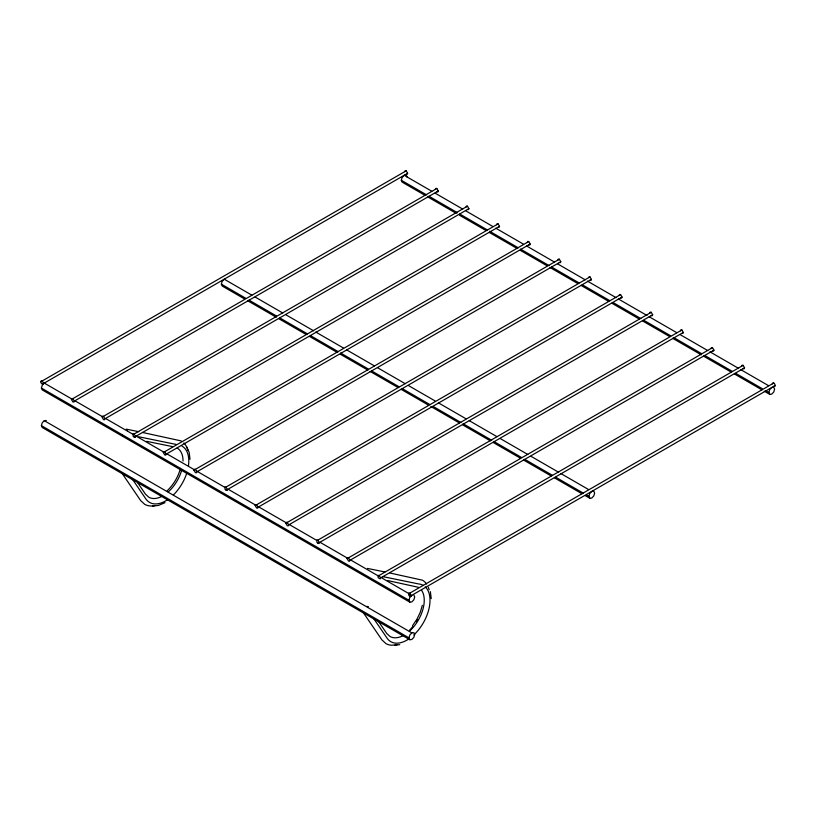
<?xml version="1.0" encoding="UTF-8"?>
<svg xmlns="http://www.w3.org/2000/svg" width="816" height="816" viewBox="0 0 816 816"><rect width="100%" height="100%" fill="white"/><g stroke="black" fill="none" stroke-linecap="round" stroke-linejoin="round"><path stroke-width="1.22" d="M413.855 595.099L414.701 596.955L413.855 599.78L411.825 601.933L409.795 602.126L42.238 389.915L41.392 388.059L42.238 385.234L44.268 383.081L71.859 399.014M44.268 420.668L411.825 632.879L413.855 632.675L414.701 634.532L413.855 637.367L411.825 639.509L409.795 639.713L42.238 427.502L41.392 425.636L42.238 422.81L44.268 420.668L46.298 420.464M244.259 298.768L222.187 286.028L221.35 284.162L222.187 281.336L224.216 279.194L251.818 295.127M180.438 468.374C178.255 476.891 173.502 484.684 167.188 490.763M425.32 195.514L402.145 182.131L401.299 180.275L402.145 177.439L403.492 176.011M409.795 602.126L408.959 600.27L409.795 597.445L411.825 595.292M409.795 639.713L408.959 637.847L409.795 635.021L411.825 632.879M422.351 605.288L420.26 612.326L416.935 619.242L412.6 625.586M589.754 498.239L588.907 496.373L589.754 493.547L591.784 491.405L593.813 491.201L594.65 493.058L593.813 495.893L591.784 498.035L589.754 498.239L585.337 495.689M771.732 387.508L773.762 387.304L774.608 389.161L773.762 391.996L771.732 394.138L769.702 394.342L768.866 392.486L769.702 389.65L771.059 388.222M40.8 381.776L41.218 380.837L42.238 380.939L43.676 383.428L43.248 384.356L41.218 383.183L40.8 381.776L406.205 170.809L407.633 173.298L407.215 174.226M71.431 399.452L71.849 398.524L72.869 398.626L74.297 401.115L73.879 402.043L72.869 401.941L71.431 399.452L436.835 188.496L438.263 190.975L437.845 191.913L436.835 191.811M104.927 418.802L104.509 419.73L103.499 419.628L102.061 417.139L102.479 416.211L103.499 416.313L104.927 418.802L468.894 208.661L467.466 206.173L466.446 206.081L466.028 207.009M163.322 452.513L163.741 451.574L164.761 451.676L166.189 454.165L165.77 455.093L164.761 454.991L163.322 452.513L528.727 241.546L530.155 244.035L529.737 244.963L528.727 244.861M193.953 470.189L194.371 469.261L195.391 469.363L196.819 471.852L196.401 472.78L195.391 472.678L193.953 470.189L559.358 259.233L560.786 261.712L560.368 262.65L559.358 262.548M404.767 171.635L405.185 170.707L406.205 170.809M255.214 505.563L255.632 504.635L256.642 504.737L258.08 507.215L257.662 508.144L256.642 508.052L255.214 505.563L620.609 294.596L622.047 297.085L621.629 298.013L620.609 297.911M435.397 189.322L435.815 188.394L436.835 188.496M285.845 523.25L286.263 522.311L287.273 522.413L288.711 524.902L288.293 525.83L287.273 525.728L285.845 523.25L651.239 312.283L652.678 314.772L652.259 315.7L651.239 315.598M468.894 208.661L468.476 209.59L467.466 209.498M496.658 224.686L497.077 223.757L498.097 223.859L499.525 226.348L499.106 227.276M347.106 558.613L347.524 557.685L348.534 557.787L349.972 560.276L349.554 561.204L348.534 561.102L347.106 558.613L712.501 347.647L713.939 350.135L713.521 351.064L712.501 350.962M527.289 242.372L527.707 241.444L528.727 241.546M744.569 367.822L380.603 577.952L380.185 578.881L378.155 577.708L378.155 575.372L379.165 575.464L743.131 365.333L744.569 367.822L744.151 368.75L743.131 368.648M557.92 260.059L558.338 259.131L559.358 259.233M588.968 276.818L589.978 276.91L591.416 279.398L590.998 280.327L589.978 280.225M619.181 295.423L619.599 294.494L620.609 294.596M649.811 313.109L650.23 312.181L651.239 312.283M680.442 330.796L680.86 329.868L681.87 329.97L683.308 332.449L682.89 333.387M711.073 348.483L711.491 347.555L712.501 347.647M741.703 366.16L742.121 365.231L743.131 365.333M772.324 383.846L772.752 382.918L773.762 383.02L774.782 384.091L775.2 385.509L774.782 386.437L773.762 386.335M42.238 384.254L407.633 173.298M74.297 401.115L438.263 190.975M103.163 416.507L467.466 206.173M134.13 434L135.558 436.478L135.14 437.407L133.11 436.244L133.11 433.898L134.13 434L498.097 223.859M134.13 437.315L499.525 226.348M166.189 454.165L530.155 244.035M196.819 471.852L560.786 261.712M226.022 487.05L227.45 489.539L227.032 490.467L225.002 489.294L225.002 486.948L226.022 487.05L589.978 276.91M226.022 490.365L591.416 279.398M258.08 507.215L622.047 297.085M288.711 524.902L652.678 314.772M317.903 540.1L319.342 542.589L318.923 543.517L316.894 542.344L316.894 539.998L317.903 540.1L681.87 329.97M317.903 543.415L683.308 332.449M349.972 560.276L713.939 350.135M409.795 593.15L411.233 595.639L410.815 596.567L408.785 595.394L408.785 593.048L409.795 593.15L773.762 383.02M409.795 596.465L775.2 385.509M164.985 502.676L158.508 505.43L152.48 506.032M399.728 644.691L391.241 645.211A36.587 21.124 -60 0 1 385.876 643.559L381.878 639.846L363.385 612.745M124.012 473.657L122.176 473.474L140.658 500.585L144.667 504.298A36.587 21.124 -60 0 0 154.969 505.634M366.537 606.41L368.383 606.594M138.74 431.695L126.276 429.145L127.316 430.644M142.484 432.46L181.254 440.926M138.74 436.774L176.072 444.414M146.666 441.334L172.768 446.668M367.496 568.415L384.938 571.985M389.926 573.005L422.464 580.196A36.587 21.124 -60 0 1 426.574 584.011M382.439 576.545L418.526 583.93A32.487 18.758 -60 0 1 423.29 585.398M387.886 580.594L418.363 587.285M431.766 191.23L404.175 175.297L406.205 175.093L407.041 176.95M435.081 193.137L462.672 209.069M465.987 210.987L492.476 226.277M495.781 228.194L523.382 244.117M526.687 246.034L554.288 261.967M557.593 263.874L585.194 279.806M587.398 281.081L616.1 297.656M618.304 298.931L647.006 315.496M649.21 316.771L676.811 332.704M680.116 334.611L707.717 350.543M709.92 351.818L738.623 368.393M740.826 369.668L768.427 385.591M401.299 180.275L426.686 194.932M428.89 196.207L457.592 212.772M459.796 214.047L487.397 229.979M489.6 231.254L518.303 247.819M520.506 249.094L549.209 265.669M551.412 266.934L579.013 282.866M582.318 284.784L609.919 300.716M613.224 302.624L640.825 318.556M644.13 320.474L670.63 335.764M673.934 337.671L701.536 353.603M704.84 355.521L732.442 371.453M735.746 373.361L762.236 388.661M765.551 390.568L768.866 392.486M427.533 196.789L456.226 213.353M459.541 215.271L486.03 230.561M489.345 232.478L516.936 248.401M520.251 250.318L546.74 265.608M550.045 267.526L577.646 283.458M580.951 285.365L608.552 301.298M611.857 303.215L639.458 319.138M642.763 321.055L669.263 336.345M672.568 338.263L701.27 354.827M703.474 356.102L731.075 372.035M734.38 373.942L761.981 389.875M764.184 391.15L769.702 394.342M255.122 297.034L282.724 312.967M286.028 314.874L313.63 330.806M315.833 332.081L343.424 348.014M346.739 349.931L374.33 365.864M377.645 367.771L405.236 383.704M408.551 385.611L435.04 400.911M438.355 402.818L465.946 418.751M469.261 420.668L496.852 436.601M500.167 438.508L527.758 454.441M531.073 456.348L558.664 472.28M560.878 473.555L588.469 489.488M221.35 284.162L245.626 298.187M248.941 300.094L276.532 316.027M279.847 317.944L307.438 333.877M310.753 335.784L338.344 351.716M340.558 352.991L368.149 368.924M371.464 370.831L399.055 386.764M402.37 388.681L429.961 404.614M433.276 406.521L460.867 422.453M463.08 423.728L491.773 440.293M493.986 441.568L521.577 457.501M524.892 459.418L552.483 475.34M555.798 477.258L583.389 493.19M586.704 495.098L588.907 496.373M247.574 300.686L276.277 317.251M278.48 318.526L306.071 334.458M309.386 336.365L336.988 352.298M340.292 354.215L367.894 370.148M370.097 371.423L397.688 387.345M401.003 389.263L428.594 405.195M430.807 406.47L459.5 423.035M462.815 424.952L490.406 440.885M493.721 442.792L520.21 458.082M523.525 460L551.116 475.932M554.431 477.839L582.022 493.772M75.174 400.931L102.765 416.864M106.08 418.771L133.671 434.704M135.884 435.979L164.577 452.543M166.79 453.818L194.381 469.751M196.585 471.026L225.287 487.601M228.602 489.508L256.193 505.441M259.508 507.358L287.099 523.28M289.313 524.555L316.904 540.488M320.219 542.405L347.81 558.338M351.125 560.245L378.716 576.178M382.031 578.085L409.622 594.017M41.392 388.059L408.959 600.27M41.392 425.636L408.959 637.847M379.165 575.464L380.603 577.952M122.023 434.999L123.063 436.499M378.236 621.027L386.682 633.41L389.977 636.46A28.397 16.391 -60 0 0 403.124 635.633M373.708 618.579L387.151 638.285A32.487 18.758 -60 0 0 409.04 638.806M137.72 482.797L145.462 494.139L148.767 497.199A28.397 16.391 -60 0 0 161.915 496.363M131.784 478.278L145.931 499.025A32.487 18.758 -60 0 0 167.831 499.545M186.66 446.831L189.159 452.35L190.006 459.337M430.369 591.62L431.225 598.607M425.269 586.867A32.487 18.758 -60 0 1 413.804 634.981M428.318 587.234A36.587 21.124 -60 0 1 429.155 589.723M397.474 644.599A36.587 21.124 -60 0 1 394.903 645.119M421.556 590.243A28.397 16.391 -60 0 1 409.367 631.268M417.547 619.599A32.487 18.758 -60 0 1 416.293 621.67M412.784 626.555A32.487 18.758 -60 0 1 409.693 630.064M182.07 446.138A32.487 18.758 -60 0 1 188.455 465.824M186.884 472.729A32.487 18.758 -60 0 1 173.41 494.935M183.886 442.976A36.587 21.124 -60 0 1 187.945 450.452M177.154 448.025A28.397 16.391 -60 0 1 183.039 461.02M181.825 469.649A28.397 16.391 -60 0 1 168.157 492.007"/></g></svg>
